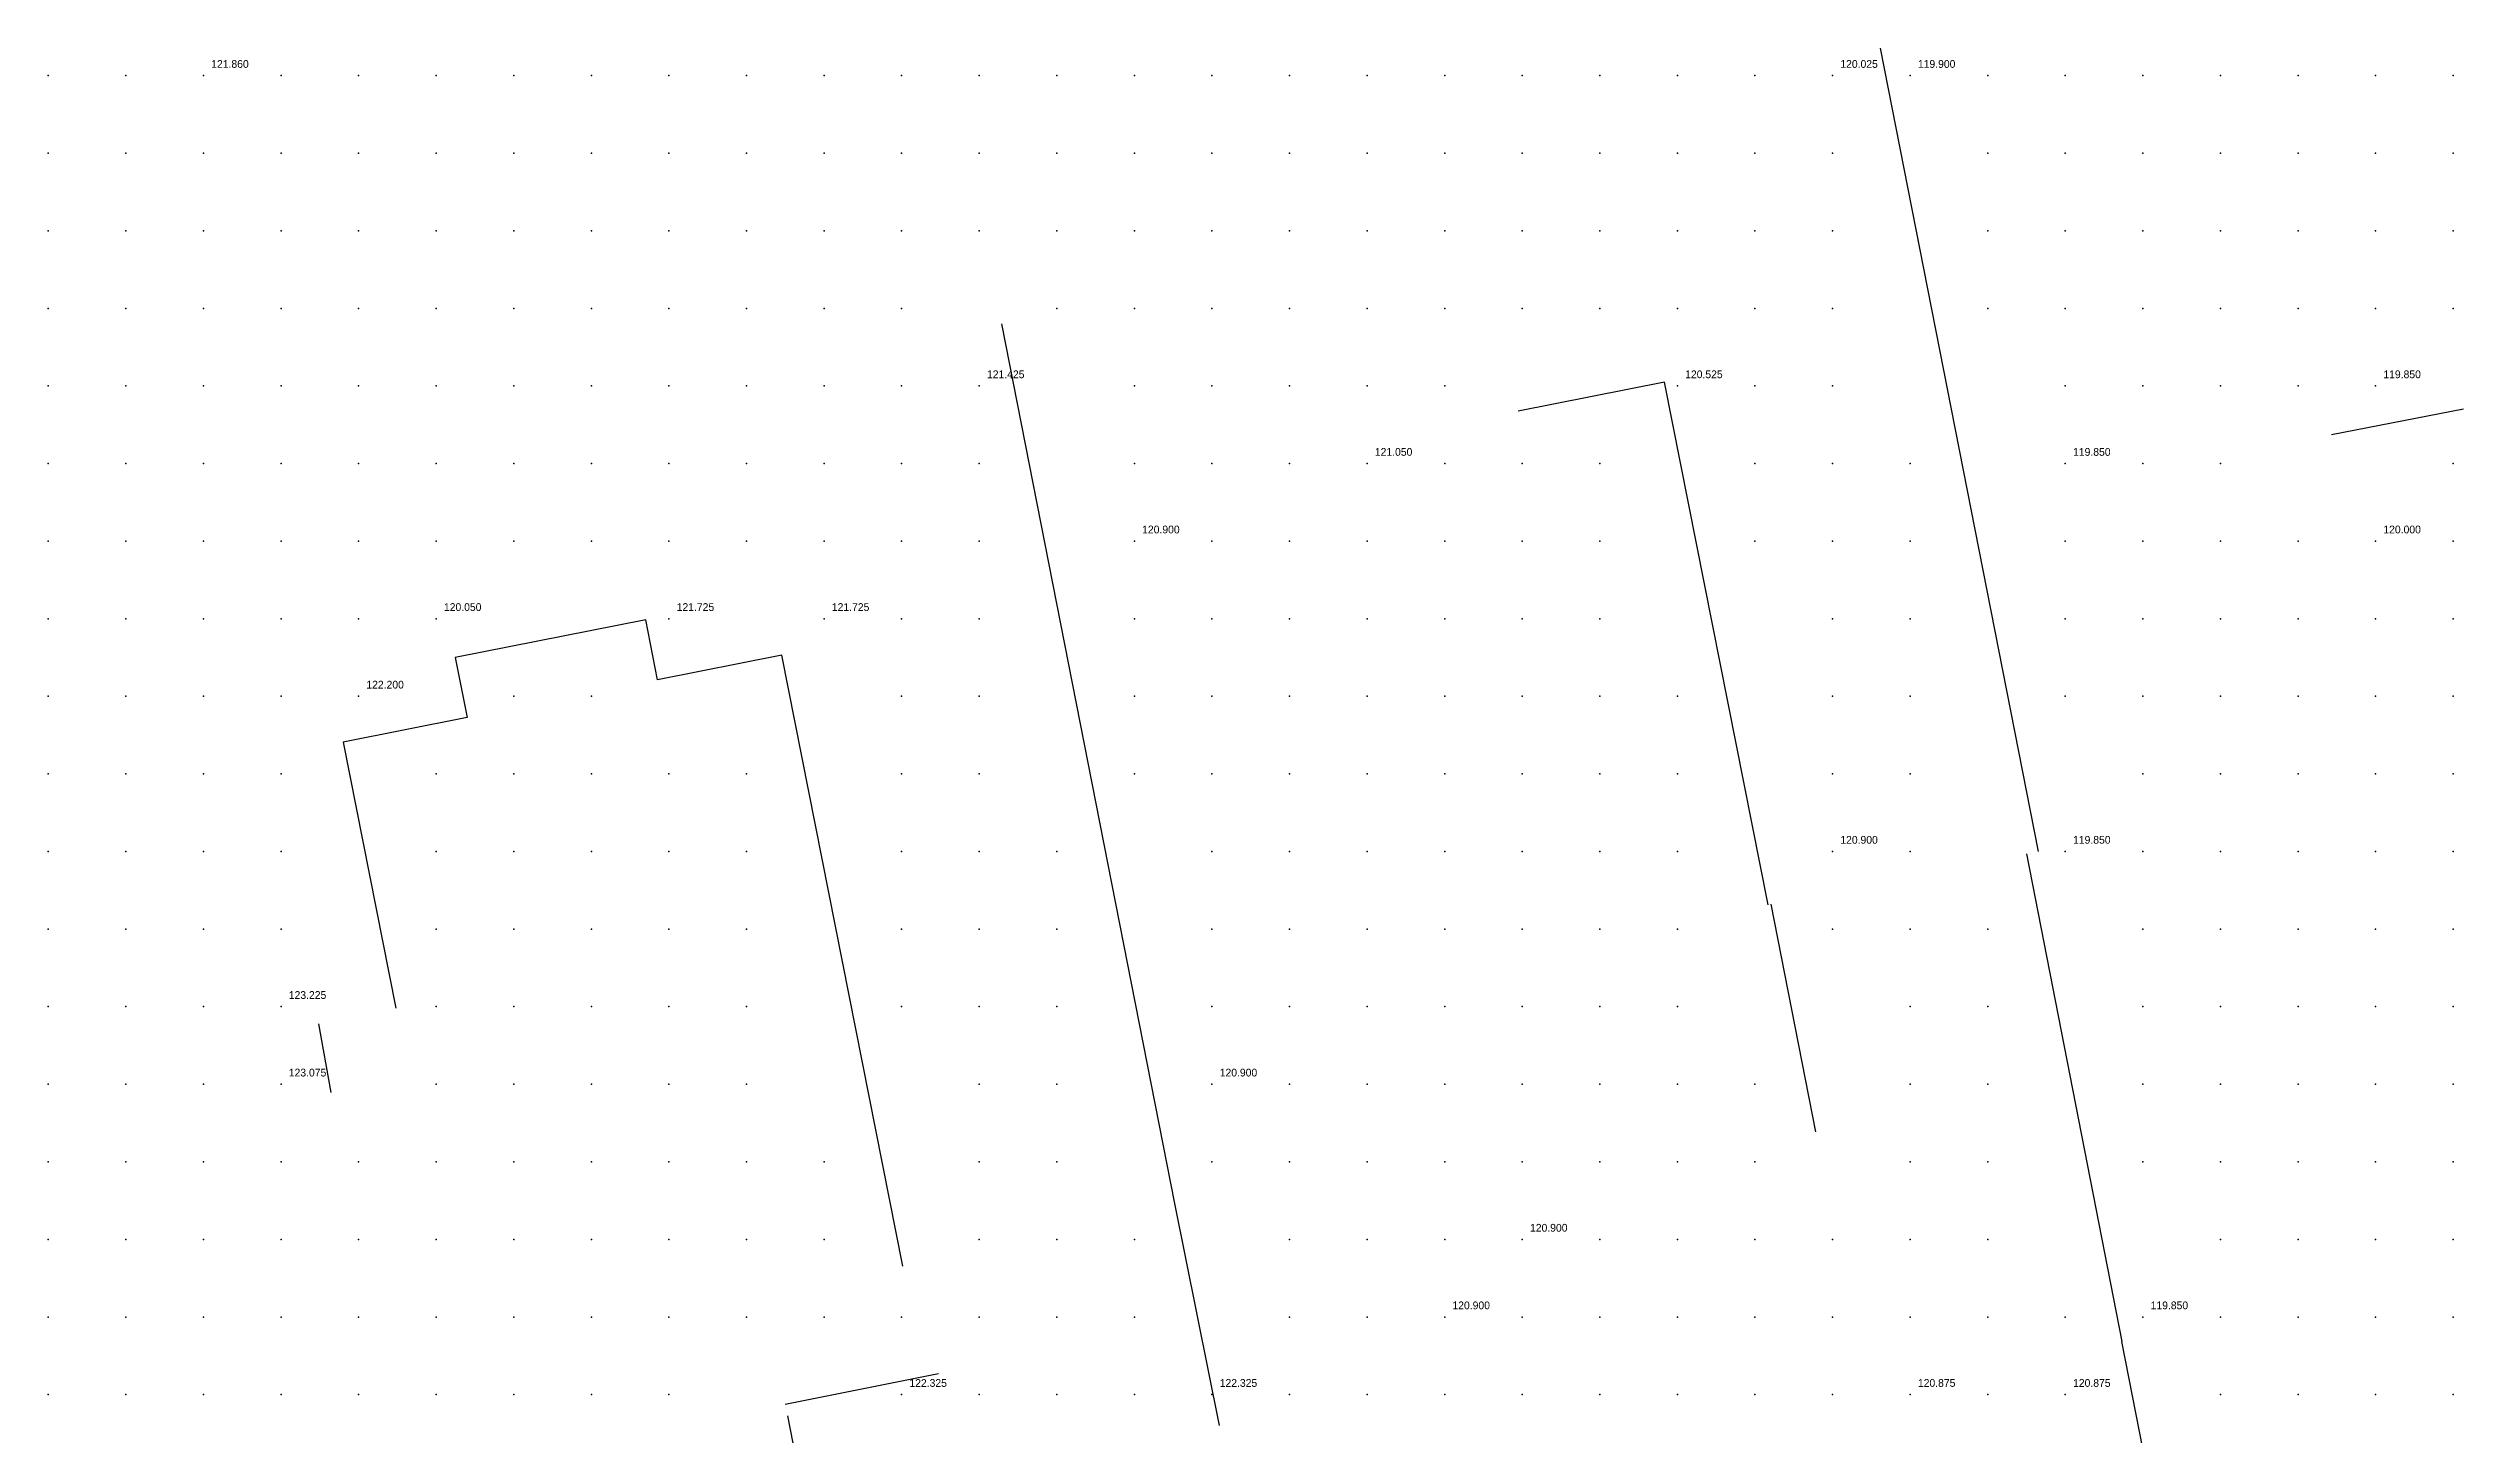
# Model space of a CAD drawing. Header units: metres. Extents: x 287878 to 288137, y 62805 to 63074.
# Drawn here: x 287911 to 287942.14, y 63033.48 to 63051.35 of the extents above; entities that cross this region are included whole.
import ezdxf

# ---------------------------------------------------------------- set-up
doc = ezdxf.new("R2010")
doc.units = ezdxf.units.M
for name, color, linetype in [('BARRIERS', 1, 'Continuous'), ('SURVEY_INTERP', 8, 'Continuous'), ('SURVEY_REAL', 3, 'Continuous')]:
    doc.layers.add(name, color=color, linetype=linetype)

msp = doc.modelspace()

# ---------------------------------------------------------------- linework, layer by layer
at = {"layer": 'BARRIERS'}
for p, q in [((287936.654, 63040.998), (287934.617, 63051.352)), ((287923.286, 63047.799), (287925.516, 63036.464)), ((287931.835, 63047.048), (287929.946, 63046.674)), ((287933.171, 63040.312), (287931.835, 63047.048)), ((287940.432, 63046.373), (287942.135, 63046.707)), ((287918.701, 63043.985), (287916.246, 63043.498)), ((287918.854, 63043.212), (287918.701, 63043.985)), ((287920.454, 63043.529), (287918.854, 63043.212)), ((287922.015, 63035.654), (287920.454, 63043.529)), ((287916.246, 63043.498), (287916.399, 63042.726)), ((287916.399, 63042.726), (287914.799, 63042.409)), ((287914.799, 63042.409), (287915.479, 63038.98)), ((287936.499, 63040.968), (287937.729, 63034.685)), ((287933.204, 63040.321), (287933.78, 63037.388)), ((287914.484, 63038.778), (287914.643, 63037.892)), ((287925.516, 63036.464), (287926.094, 63033.6)), ((287939.098, 63027.712), (287937.729, 63034.686)), ((287920.499, 63033.876), (287922.473, 63034.27)), ((287920.529, 63033.725), (287920.672, 63032.999))]:
    msp.add_line(p, q, dxfattribs=at)
at = {"layer": 'SURVEY_INTERP'}
for p in [(287911, 63051, 122.04), (287912, 63051, 121.91), (287914, 63051, 121.857), (287915, 63051, 121.78), (287916, 63051, 121.657), (287917, 63051, 121.587), (287918, 63051, 121.6), (287919, 63051, 121.611), (287920, 63051, 121.589), (287921, 63051, 121.545), (287922, 63051, 121.49), (287923, 63051, 121.43), (287924, 63051, 121.368), (287925, 63051, 121.305), (287926, 63051, 121.242), (287927, 63051, 121.176), (287928, 63051, 121.103), (287929, 63051, 121.016), (287930, 63051, 120.903), (287931, 63051, 120.747), (287932, 63051, 120.522), (287933, 63051, 120.217), (287936, 63051, 120.284), (287937, 63051, 120.189), (287938, 63051, 119.942), (287939, 63051, 119.766), (287940, 63051, 119.906), (287941, 63051, 120.104), (287942, 63051, 120.201), (287911, 63050, 122.057), (287912, 63050, 121.947), (287913, 63050, 121.891), (287914, 63050, 121.873), (287915, 63050, 121.82), (287916, 63050, 121.741), (287917, 63050, 121.684), (287918, 63050, 121.661), (287919, 63050, 121.641), (287920, 63050, 121.606), (287921, 63050, 121.556), (287922, 63050, 121.498), (287923, 63050, 121.434), (287924, 63050, 121.369), (287925, 63050, 121.306), (287926, 63050, 121.245), (287927, 63050, 121.183), (287928, 63050, 121.118), (287929, 63050, 121.04), (287930, 63050, 120.937), (287931, 63050, 120.795), (287932, 63050, 120.598), (287933, 63050, 120.355), (287934, 63050, 120.211), (287936, 63050, 120.343), (287937, 63050, 120.294), (287938, 63050, 120.187), (287939, 63050, 120.116), (287940, 63050, 120.145), (287941, 63050, 120.211), (287942, 63050, 120.243), (287911, 63049, 122.085), (287912, 63049, 122.006), (287913, 63049, 121.948), (287914, 63049, 121.908), (287915, 63049, 121.86), (287916, 63049, 121.802), (287917, 63049, 121.751), (287918, 63049, 121.71), (287919, 63049, 121.671), (287920, 63049, 121.624), (287921, 63049, 121.568), (287922, 63049, 121.503), (287923, 63049, 121.432), (287924, 63049, 121.362), (287925, 63049, 121.296), (287926, 63049, 121.237), (287927, 63049, 121.182), (287928, 63049, 121.128), (287929, 63049, 121.067), (287930, 63049, 120.983), (287931, 63049, 120.867), (287932, 63049, 120.721), (287933, 63049, 120.566), (287934, 63049, 120.464), (287936, 63049, 120.404), (287937, 63049, 120.357), (287938, 63049, 120.312), (287939, 63049, 120.284), (287940, 63049, 120.28), (287941, 63049, 120.285), (287942, 63049, 120.277), (287911, 63048, 122.123), (287912, 63048, 122.059), (287913, 63048, 122.002), (287914, 63048, 121.953), (287915, 63048, 121.902), (287916, 63048, 121.849), (287917, 63048, 121.797), (287918, 63048, 121.747), (287919, 63048, 121.697), (287920, 63048, 121.643), (287921, 63048, 121.58), (287922, 63048, 121.507), (287924, 63048, 121.338), (287925, 63048, 121.268), (287926, 63048, 121.213), (287927, 63048, 121.165), (287928, 63048, 121.124), (287929, 63048, 121.086), (287930, 63048, 121.027), (287931, 63048, 120.937), (287932, 63048, 120.824), (287933, 63048, 120.706), (287934, 63048, 120.598), (287936, 63048, 120.389), (287937, 63048, 120.316), (287938, 63048, 120.312), (287939, 63048, 120.327), (287940, 63048, 120.325), (287941, 63048, 120.311), (287942, 63048, 120.288), (287911, 63047, 122.166), (287912, 63047, 122.108), (287913, 63047, 122.052), (287914, 63047, 121.999), (287915, 63047, 121.946), (287916, 63047, 121.891), (287917, 63047, 121.834), (287918, 63047, 121.778), (287919, 63047, 121.721), (287920, 63047, 121.664), (287921, 63047, 121.599), (287922, 63047, 121.514), (287925, 63047, 121.202), (287926, 63047, 121.168), (287927, 63047, 121.127), (287928, 63047, 121.09), (287929, 63047, 121.089), (287933, 63047, 120.788), (287934, 63047, 120.659), (287937, 63047, 120.092), (287938, 63047, 120.196), (287939, 63047, 120.304), (287940, 63047, 120.308), (287911, 63046, 122.213), (287912, 63046, 122.158), (287913, 63046, 122.103), (287914, 63046, 122.048), (287915, 63046, 121.991), (287916, 63046, 121.931), (287917, 63046, 121.869), (287918, 63046, 121.805), (287919, 63046, 121.744), (287920, 63046, 121.689), (287921, 63046, 121.633), (287922, 63046, 121.54), (287923, 63046, 121.38), (287925, 63046, 121.054), (287926, 63046, 121.1), (287927, 63046, 121.099), (287929, 63046, 121.084), (287930, 63046, 121.087), (287931, 63046, 121.037), (287933, 63046, 120.85), (287934, 63046, 120.709), (287935, 63046, 120.49), (287938, 63046, 120.095), (287939, 63046, 120.284), (287942, 63046, 120.207), (287911, 63045, 122.263), (287912, 63045, 122.21), (287913, 63045, 122.156), (287914, 63045, 122.1), (287915, 63045, 122.04), (287916, 63045, 121.975), (287917, 63045, 121.906), (287918, 63045, 121.833), (287919, 63045, 121.763), (287920, 63045, 121.714), (287921, 63045, 121.689), (287922, 63045, 121.604), (287923, 63045, 121.396), (287926, 63045, 121.046), (287927, 63045, 121.126), (287928, 63045, 121.105), (287929, 63045, 121.12), (287930, 63045, 121.118), (287931, 63045, 121.075), (287933, 63045, 120.91), (287934, 63045, 120.784), (287935, 63045, 120.595), (287937, 63045, 120.136), (287938, 63045, 120.251), (287939, 63045, 120.327), (287940, 63045, 120.176), (287942, 63045, 120.153), (287911, 63044, 122.319), (287912, 63044, 122.269), (287913, 63044, 122.217), (287914, 63044, 122.16), (287915, 63044, 122.097), (287922, 63044, 121.66), (287923, 63044, 121.465), (287925, 63044, 121.079), (287926, 63044, 121.137), (287927, 63044, 121.19), (287928, 63044, 121.187), (287929, 63044, 121.178), (287930, 63044, 121.157), (287931, 63044, 121.112), (287934, 63044, 120.875), (287935, 63044, 120.751), (287937, 63044, 120.496), (287938, 63044, 120.476), (287939, 63044, 120.44), (287940, 63044, 120.305), (287941, 63044, 120.189), (287942, 63044, 120.266), (287911, 63043, 122.38), (287912, 63043, 122.335), (287913, 63043, 122.287), (287914, 63043, 122.232), (287917, 63043, 122.005), (287918, 63043, 121.913), (287922, 63043, 121.654), (287923, 63043, 121.527), (287925, 63043, 121.292), (287926, 63043, 121.271), (287927, 63043, 121.268), (287928, 63043, 121.254), (287929, 63043, 121.231), (287930, 63043, 121.197), (287931, 63043, 121.146), (287932, 63043, 121.08), (287934, 63043, 120.945), (287935, 63043, 120.877), (287937, 63043, 120.713), (287938, 63043, 120.654), (287939, 63043, 120.589), (287940, 63043, 120.505), (287941, 63043, 120.443), (287942, 63043, 120.44), (287911, 63042, 122.448), (287912, 63042, 122.412), (287913, 63042, 122.373), (287914, 63042, 122.324), (287916, 63042, 122.171), (287917, 63042, 122.075), (287918, 63042, 121.976), (287919, 63042, 121.88), (287920, 63042, 121.798), (287922, 63042, 121.664), (287923, 63042, 121.573), (287925, 63042, 121.402), (287926, 63042, 121.357), (287927, 63042, 121.328), (287928, 63042, 121.302), (287929, 63042, 121.272), (287930, 63042, 121.231), (287931, 63042, 121.174), (287932, 63042, 121.097), (287934, 63042, 120.948), (287935, 63042, 120.939), (287938, 63042, 120.789), (287939, 63042, 120.726), (287940, 63042, 120.663), (287941, 63042, 120.61), (287942, 63042, 120.577), (287911, 63041, 122.522), (287912, 63041, 122.502), (287913, 63041, 122.486), (287914, 63041, 122.451), (287916, 63041, 122.274), (287917, 63041, 122.16), (287918, 63041, 122.05), (287919, 63041, 121.948), (287920, 63041, 121.858), (287922, 63041, 121.698), (287923, 63041, 121.609), (287924, 63041, 121.518), (287926, 63041, 121.381), (287927, 63041, 121.349), (287928, 63041, 121.326), (287929, 63041, 121.298), (287930, 63041, 121.259), (287931, 63041, 121.202), (287932, 63041, 121.116), (287935, 63041, 120.953), (287938, 63041, 120.891), (287939, 63041, 120.835), (287940, 63041, 120.776), (287941, 63041, 120.72), (287942, 63041, 120.67), (287911, 63040, 122.6), (287912, 63040, 122.607), (287913, 63040, 122.636), (287914, 63040, 122.637), (287916, 63040, 122.4), (287917, 63040, 122.254), (287918, 63040, 122.127), (287919, 63040, 122.018), (287920, 63040, 121.921), (287922, 63040, 121.737), (287923, 63040, 121.633), (287924, 63040, 121.516), (287926, 63040, 121.322), (287927, 63040, 121.313), (287928, 63040, 121.32), (287929, 63040, 121.307), (287930, 63040, 121.277), (287931, 63040, 121.231), (287932, 63040, 121.162), (287934, 63040, 120.992), (287935, 63040, 121.017), (287936, 63040, 121.035), (287938, 63040, 120.972), (287939, 63040, 120.917), (287940, 63040, 120.856), (287941, 63040, 120.79), (287942, 63040, 120.724), (287911, 63039, 122.672), (287912, 63039, 122.711), (287913, 63039, 122.821), (287916, 63039, 122.532), (287917, 63039, 122.343), (287918, 63039, 122.199), (287919, 63039, 122.084), (287920, 63039, 121.982), (287922, 63039, 121.779), (287923, 63039, 121.652), (287924, 63039, 121.484), (287926, 63039, 121.121), (287927, 63039, 121.204), (287928, 63039, 121.287), (287929, 63039, 121.295), (287930, 63039, 121.275), (287931, 63039, 121.25), (287932, 63039, 121.214), (287935, 63039, 121.112), (287936, 63039, 121.103), (287938, 63039, 121.037), (287939, 63039, 120.982), (287940, 63039, 120.912), (287941, 63039, 120.828), (287942, 63039, 120.735), (287911, 63038, 122.729), (287912, 63038, 122.775), (287913, 63038, 122.93), (287916, 63038, 122.611), (287917, 63038, 122.405), (287918, 63038, 122.26), (287919, 63038, 122.145), (287920, 63038, 122.044), (287923, 63038, 121.692), (287924, 63038, 121.485), (287927, 63038, 121.116), (287928, 63038, 121.257), (287929, 63038, 121.252), (287930, 63038, 121.226), (287931, 63038, 121.233), (287932, 63038, 121.242), (287933, 63038, 121.229), (287935, 63038, 121.181), (287936, 63038, 121.158), (287938, 63038, 121.09), (287939, 63038, 121.033), (287940, 63038, 120.951), (287941, 63038, 120.838), (287942, 63038, 120.696), (287911, 63037, 122.769), (287912, 63037, 122.781), (287913, 63037, 122.861), (287914, 63037, 122.925), (287915, 63037, 122.804), (287916, 63037, 122.602), (287917, 63037, 122.434), (287918, 63037, 122.307), (287919, 63037, 122.202), (287920, 63037, 122.107), (287921, 63037, 122.013), (287923, 63037, 121.774), (287924, 63037, 121.585), (287926, 63037, 121.159), (287927, 63037, 121.228), (287928, 63037, 121.243), (287929, 63037, 121.156), (287930, 63037, 121.08), (287931, 63037, 121.156), (287932, 63037, 121.24), (287933, 63037, 121.259), (287935, 63037, 121.211), (287936, 63037, 121.184), (287938, 63037, 121.128), (287939, 63037, 121.077), (287940, 63037, 120.985), (287941, 63037, 120.837), (287942, 63037, 120.617), (287911, 63036, 122.805), (287912, 63036, 122.776), (287913, 63036, 122.772), (287914, 63036, 122.758), (287915, 63036, 122.683), (287916, 63036, 122.566), (287917, 63036, 122.45), (287918, 63036, 122.348), (287919, 63036, 122.259), (287920, 63036, 122.175), (287921, 63036, 122.094), (287923, 63036, 121.895), (287924, 63036, 121.743), (287925, 63036, 121.568), (287927, 63036, 121.337), (287928, 63036, 121.194), (287929, 63036, 121.043), (287931, 63036, 121.088), (287932, 63036, 121.244), (287933, 63036, 121.274), (287934, 63036, 121.233), (287935, 63036, 121.185), (287936, 63036, 121.16), (287939, 63036, 121.116), (287940, 63036, 121.03), (287941, 63036, 120.855), (287942, 63036, 120.564), (287911, 63035, 122.847), (287912, 63035, 122.791), (287913, 63035, 122.747), (287914, 63035, 122.701), (287915, 63035, 122.638), (287916, 63035, 122.558), (287917, 63035, 122.474), (287918, 63035, 122.395), (287919, 63035, 122.32), (287920, 63035, 122.249), (287921, 63035, 122.182), (287922, 63035, 122.12), (287923, 63035, 122.044), (287924, 63035, 121.909), (287925, 63035, 121.731), (287927, 63035, 121.391), (287928, 63035, 121.144), (287930, 63035, 121.051), (287931, 63035, 121.183), (287932, 63035, 121.292), (287933, 63035, 121.285), (287934, 63035, 121.166), (287935, 63035, 121.058), (287936, 63035, 121.074), (287937, 63035, 121.039), (287939, 63035, 121.155), (287940, 63035, 121.099), (287941, 63035, 120.93), (287942, 63035, 120.624), (287911, 63034, 122.895), (287912, 63034, 122.826), (287913, 63034, 122.766), (287914, 63034, 122.707), (287915, 63034, 122.646), (287916, 63034, 122.58), (287917, 63034, 122.514), (287918, 63034, 122.45), (287919, 63034, 122.39), (287923, 63034, 122.22), (287924, 63034, 122.078), (287925, 63034, 121.835), (287927, 63034, 121.426), (287928, 63034, 121.275), (287929, 63034, 121.153), (287930, 63034, 121.23), (287931, 63034, 121.334), (287932, 63034, 121.38), (287933, 63034, 121.32), (287934, 63034, 121.103), (287936, 63034, 121.015), (287939, 63034, 121.216), (287940, 63034, 121.203), (287941, 63034, 121.071), (287942, 63034, 120.825)]:
    msp.add_point(p, dxfattribs=at)
at = {"layer": 'SURVEY_REAL'}
for p in [(287913, 63051, 121.86), (287934, 63051, 120.025), (287935, 63051, 119.9), (287923, 63047, 121.425), (287932, 63047, 120.525), (287941, 63047, 119.85), (287928, 63046, 121.05), (287937, 63046, 119.85), (287925, 63045, 120.9), (287941, 63045, 120), (287916, 63044, 120.05), (287919, 63044, 121.725), (287921, 63044, 121.725), (287915, 63043, 122.2), (287934, 63041, 120.9), (287937, 63041, 119.85), (287914, 63039, 123.225), (287914, 63038, 123.075), (287926, 63038, 120.9), (287930, 63036, 120.9), (287929, 63035, 120.9), (287938, 63035, 119.85), (287922, 63034, 122.325), (287926, 63034, 122.325), (287935, 63034, 120.875), (287937, 63034, 120.875)]:
    msp.add_point(p, dxfattribs=at)

# ---------------------------------------------------------------- texts
for s, p in [('121.860', (287913.1, 63051.1, 121.86)), ('120.025', (287934.1, 63051.1, 120.025)), ('119.900', (287935.1, 63051.1, 119.9)), ('121.425', (287923.1, 63047.1, 121.425)), ('120.525', (287932.1, 63047.1, 120.525)), ('119.850', (287941.1, 63047.1, 119.85)), ('121.050', (287928.1, 63046.1, 121.05)), ('119.850', (287937.1, 63046.1, 119.85)), ('120.900', (287925.1, 63045.1, 120.9)), ('120.000', (287941.1, 63045.1, 120)), ('120.050', (287916.1, 63044.1, 120.05)), ('121.725', (287919.1, 63044.1, 121.725)), ('121.725', (287921.1, 63044.1, 121.725)), ('122.200', (287915.1, 63043.1, 122.2)), ('120.900', (287934.1, 63041.1, 120.9)), ('119.850', (287937.1, 63041.1, 119.85)), ('123.225', (287914.1, 63039.1, 123.225)), ('123.075', (287914.1, 63038.1, 123.075)), ('120.900', (287926.1, 63038.1, 120.9)), ('120.900', (287930.1, 63036.1, 120.9)), ('120.900', (287929.1, 63035.1, 120.9)), ('119.850', (287938.1, 63035.1, 119.85)), ('122.325', (287922.1, 63034.1, 122.325)), ('122.325', (287926.1, 63034.1, 122.325)), ('120.875', (287935.1, 63034.1, 120.875)), ('120.875', (287937.1, 63034.1, 120.875))]:
    msp.add_text(s, height=0.1, dxfattribs=at).set_placement(p)

doc.saveas('drawing.dxf')
